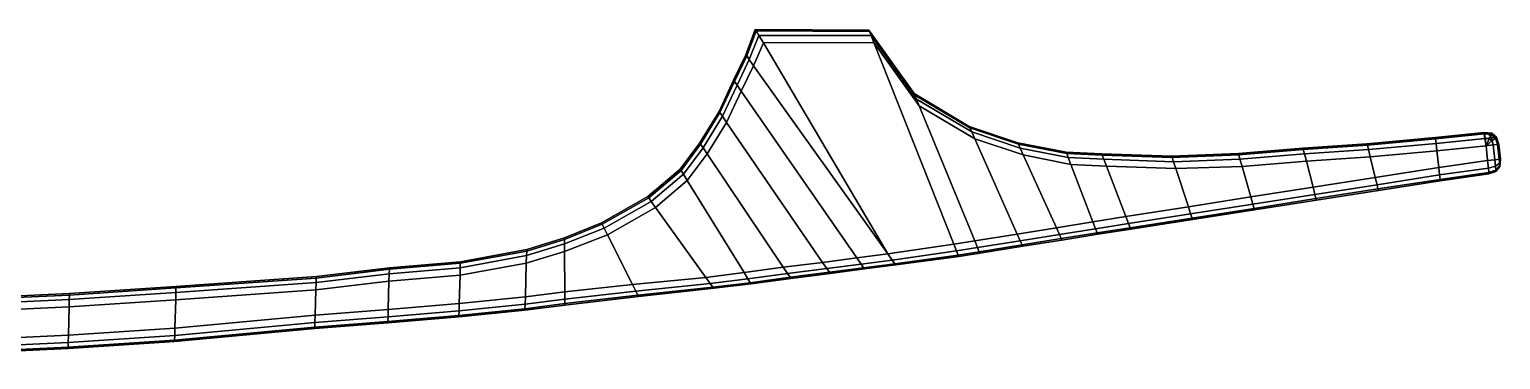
# Model space of a CAD drawing. Extents: x -110 to 110, y -25 to 0.
# Drawn here: x -0.1 to 109.9, y -24.7 to 0 of the extents above; entities that cross this region are included whole.
import ezdxf

# ---------------------------------------------------------------- set-up
doc = ezdxf.new("R2010")
doc.units = 0
doc.layers.add('METAL', color=242, linetype='CONTINUOUS')

msp = doc.modelspace()

# ---------------------------------------------------------------- meshes
at = {"layer": 'METAL'}
mesh = msp.add_polyface(dxfattribs=at)
corners = [(54.8, -1.01, -4.63), (63.06, -0.98, -4.61), (69.03, -16.04, -4.53), (64.11, -16.77, -4.59), (54.07, -2.71, -4.59), (66.45, -5.72, -4.49), (70.6, -15.79, -4.49), (50.05, -8.47, -3.74), (48.59, -10.44, -3.59), (48.59, -10.44, 3.27), (50.05, -8.47, 3.43), (51.49, -6.12, -3.61), (51.49, -6.12, 3.3), (52.57, -3.79, 3.43), (52.57, -3.79, -3.74), (53.49, -1.89, -3.59), (53.49, -1.89, 3.27), (54.18, 0, -3.63), (54.18, 0, 3.32), (62.68, -0.05, 3.3), (62.68, -0.05, -3.61), (69.03, -16.04, 4.21), (63.06, -0.98, 4.29), (54.8, -1.01, 4.31), (64.11, -16.77, 4.27), (54.07, -2.71, 4.27), (54.18, 0, -3.63), (54.18, 0, 3.32), (66.07, -4.8, -3.49), (62.68, -0.05, -3.61), (62.68, -0.05, 3.3), (66.07, -4.8, 3.17), (48.65, -10.53, -4.14), (50.11, -8.56, -4.3), (51.55, -6.21, -4.17), (52.64, -3.88, -4.3), (53.56, -1.98, -4.14), (62.85, -0.46, -4.5), (54.46, -0.45, -4.52), (54.25, -0.11, -4.19), (66.24, -5.21, -4.38), (63.06, -0.98, -4.61), (62.85, -0.46, -4.5), (50.11, -8.56, 3.98), (48.65, -10.53, 3.83), (51.55, -6.21, 3.85), (52.64, -3.88, 3.98), (53.56, -1.98, 3.82), (54.25, -0.11, 3.87), (54.46, -0.45, 4.2), (62.85, -0.46, 4.18), (62.85, -0.46, 4.18), (63.06, -0.98, 4.29), (66.45, -5.72, 4.17), (66.24, -5.21, 4.06), (48.82, -10.82, -4.48), (48.65, -10.53, -4.14), (50.11, -8.56, -4.3), (50.3, -8.84, -4.63), (49.11, -11.29, -4.6), (48.82, -10.82, -4.48), (50.3, -8.84, -4.63), (50.61, -9.3, -4.74), (51.55, -6.21, -4.17), (51.74, -6.49, -4.5), (51.74, -6.49, -4.5), (52.05, -6.95, -4.61), (52.64, -3.88, -4.3), (52.83, -4.16, -4.63), (52.83, -4.16, -4.63), (53.14, -4.61, -4.74), (53.56, -1.98, -4.14), (53.75, -2.26, -4.48), (53.75, -2.26, -4.48), (62.72, -0.15, -4.17), (62.85, -0.46, -4.5), (54.46, -0.45, -4.52), (54.25, -0.11, -4.19), (62.72, -0.15, -4.17), (54.25, -0.11, -4.19), (54.25, -0.11, -4.19), (54.46, -0.45, -4.52), (66.11, -4.9, -4.04), (66.24, -5.21, -4.38), (62.85, -0.46, -4.5), (62.72, -0.15, -4.17), (50.3, -8.84, 4.31), (50.11, -8.56, 3.98), (48.65, -10.53, 3.83), (48.82, -10.82, 4.16), (50.61, -9.3, 4.42), (50.3, -8.84, 4.31), (48.82, -10.82, 4.16), (49.11, -11.29, 4.28), (51.74, -6.49, 4.18), (51.55, -6.21, 3.85), (52.05, -6.95, 4.3), (51.74, -6.49, 4.18), (52.83, -4.16, 4.31), (52.64, -3.88, 3.98), (53.14, -4.61, 4.42), (52.83, -4.16, 4.31), (53.75, -2.26, 4.16), (53.56, -1.98, 3.82), (53.75, -2.26, 4.16), (54.46, -0.45, 4.2), (54.25, -0.11, 3.87), (54.25, -0.11, 3.87), (54.46, -0.45, 4.2), (62.85, -0.46, 4.18), (62.72, -0.15, 3.85), (54.25, -0.11, 3.87), (62.72, -0.15, 3.85), (62.72, -0.15, 3.85), (62.85, -0.46, 4.18), (66.24, -5.21, 4.06), (66.11, -4.9, 3.72)]
mesh.append_faces([[corners[k] for k in face] for face in [(0, 1, 2, 3), (4, 0, 3, 3), (1, 5, 6, 2), (7, 8, 9, 10), (11, 12, 13, 14), (15, 14, 13, 16), (17, 18, 19, 20), (21, 22, 23, 24), (25, 24, 23, 23), (26, 15, 16, 27), (7, 10, 12, 11), (28, 29, 30, 31), (32, 8, 7, 33), (33, 7, 11, 34), (34, 11, 14, 35), (35, 14, 15, 36), (37, 1, 0, 38), (36, 15, 26, 39), (40, 5, 41, 42), (43, 10, 9, 44), (45, 12, 10, 43), (46, 13, 12, 45), (47, 16, 13, 46), (48, 27, 16, 47), (49, 23, 22, 50), (51, 52, 53, 54), (55, 56, 57, 58), (59, 60, 61, 62), (58, 57, 63, 64), (62, 61, 65, 66), (64, 63, 67, 68), (66, 65, 69, 70), (68, 67, 71, 72), (70, 69, 73, 4), (74, 75, 76, 77), (20, 78, 79, 17), (72, 71, 80, 81), (4, 73, 38, 0), (82, 83, 84, 85), (28, 82, 85, 29), (86, 87, 88, 89), (90, 91, 92, 93), (94, 95, 87, 86), (96, 97, 91, 90), (98, 99, 95, 94), (100, 101, 97, 96), (102, 103, 99, 98), (25, 104, 101, 100), (105, 106, 103, 102), (23, 49, 104, 25), (107, 108, 109, 110), (18, 111, 112, 19), (113, 114, 115, 116), (30, 113, 116, 31)]])
mesh = msp.add_polyface(dxfattribs=at)
corners = [(70.98, -16.71, -3.49), (70.98, -16.71, 3.17), (69.41, -16.96, 3.21), (69.41, -16.96, -3.53), (66.45, -5.72, -4.49), (70.6, -8.17, -4.48), (73.77, -15.29, -4.47), (70.6, -15.79, -4.49), (74.22, -9.37, -4.45), (76.7, -14.82, -4.45), (74.18, -16.2, -3.47), (77.11, -15.73, -3.45), (77.11, -15.73, 3.13), (74.18, -16.2, 3.15), (77.79, -10.09, -4.36), (79.43, -14.37, -4.36), (77.43, -9.16, -3.36), (73.81, -8.46, -3.45), (73.81, -8.46, 3.13), (77.43, -9.16, 3.04), (70.19, -7.25, -3.48), (70.19, -7.25, 3.16), (66.07, -4.8, -3.49), (66.07, -4.8, 3.17), (63.06, -0.98, 4.29), (69.03, -16.04, 4.21), (70.6, -15.79, 4.17), (66.45, -5.72, 4.17), (73.77, -15.29, 4.15), (70.6, -8.17, 4.16), (76.7, -14.82, 4.13), (74.22, -9.37, 4.13), (79.43, -14.37, 4.04), (77.79, -10.09, 4.04), (69.24, -16.55, -4.42), (69.03, -16.04, -4.53), (70.81, -16.3, -4.38), (70.37, -7.66, -4.36), (66.24, -5.21, -4.38), (74, -15.79, -4.36), (74, -8.86, -4.34), (76.93, -15.33, -4.34), (77.59, -9.57, -4.25), (79.63, -14.89, -4.25), (70.81, -16.3, 4.06), (69.24, -16.55, 4.1), (66.24, -5.21, 4.06), (70.37, -7.66, 4.05), (74, -15.79, 4.04), (74, -8.86, 4.02), (76.93, -15.33, 4.02), (77.59, -9.57, 3.93), (79.63, -14.89, 3.93), (69.36, -16.86, -4.08), (69.24, -16.55, -4.42), (70.81, -16.3, -4.38), (70.93, -16.61, -4.04), (69.36, -16.86, -4.08), (70.93, -16.61, -4.04), (70.23, -7.36, -4.03), (70.37, -7.66, -4.36), (66.24, -5.21, -4.38), (66.11, -4.9, -4.04), (74, -15.79, -4.36), (74.13, -16.1, -4.02), (74.13, -16.1, -4.02), (73.86, -8.56, -4), (74, -8.86, -4.34), (73.86, -8.56, -4), (76.93, -15.33, -4.34), (77.06, -15.63, -4), (77.06, -15.63, -4), (77.47, -9.26, -3.92), (77.59, -9.57, -4.25), (77.47, -9.26, -3.92), (79.63, -14.89, -4.25), (79.75, -15.2, -3.92), (79.75, -15.2, -3.92), (79.79, -15.3, -3.36), (70.93, -16.61, 3.72), (70.81, -16.3, 4.06), (69.24, -16.55, 4.1), (69.36, -16.86, 3.76), (70.93, -16.61, 3.72), (69.36, -16.86, 3.76), (66.11, -4.9, 3.72), (66.24, -5.21, 4.06), (70.37, -7.66, 4.05), (70.23, -7.36, 3.71), (74.13, -16.1, 3.7), (74, -15.79, 4.04), (74.13, -16.1, 3.7), (74, -8.86, 4.02), (73.86, -8.56, 3.68), (73.86, -8.56, 3.68), (77.06, -15.63, 3.68), (76.93, -15.33, 4.02), (77.06, -15.63, 3.68), (77.59, -9.57, 3.93), (77.47, -9.26, 3.6), (77.47, -9.26, 3.6), (79.75, -15.2, 3.6), (79.63, -14.89, 3.93)]
mesh.append_faces([[corners[k] for k in face] for face in [(0, 1, 2, 3), (4, 5, 6, 7), (5, 8, 9, 6), (10, 11, 12, 13), (8, 14, 15, 9), (16, 17, 18, 19), (17, 20, 21, 18), (22, 23, 21, 20), (24, 25, 26, 27), (27, 26, 28, 29), (1, 0, 10, 13), (29, 28, 30, 31), (31, 30, 32, 33), (34, 35, 7, 36), (37, 5, 4, 38), (36, 7, 6, 39), (40, 8, 5, 37), (39, 6, 9, 41), (42, 14, 8, 40), (41, 9, 15, 43), (44, 26, 25, 45), (46, 27, 29, 47), (48, 28, 26, 44), (47, 29, 31, 49), (50, 30, 28, 48), (49, 31, 33, 51), (52, 32, 30, 50), (53, 54, 55, 56), (3, 57, 58, 0), (59, 60, 61, 62), (20, 59, 62, 22), (56, 55, 63, 64), (0, 58, 65, 10), (66, 67, 60, 59), (17, 68, 59, 20), (64, 63, 69, 70), (10, 65, 71, 11), (72, 73, 67, 66), (16, 74, 68, 17), (70, 69, 75, 76), (11, 71, 77, 78), (79, 80, 81, 82), (1, 83, 84, 2), (85, 86, 87, 88), (23, 85, 88, 21), (89, 90, 80, 79), (13, 91, 83, 1), (88, 87, 92, 93), (21, 88, 94, 18), (95, 96, 90, 89), (12, 97, 91, 13), (93, 92, 98, 99), (18, 94, 100, 19), (101, 102, 96, 95)]])
mesh = msp.add_polyface(dxfattribs=at)
corners = [(51.09, -19.33, -3.73), (51.09, -19.33, 3.41), (45.47, -19.95, 3.41), (45.47, -19.95, -3.73), (46.75, -13.3, -4.73), (49.11, -11.29, -4.6), (53.36, -18.16, -4.72), (50.5, -18.52, -4.73), (50.61, -9.3, -4.74), (56.29, -17.77, -4.67), (52.05, -6.95, -4.61), (59.23, -17.41, -4.63), (53.14, -4.61, -4.74), (61.78, -17.07, -4.65), (54.07, -2.71, -4.59), (64.11, -16.77, -4.59), (64.69, -17.59, -3.59), (69.41, -16.96, -3.53), (69.41, -16.96, 3.21), (64.69, -17.59, 3.27), (53.88, -19.01, -3.73), (53.88, -19.01, 3.41), (56.85, -18.6, -3.67), (56.85, -18.6, 3.35), (46.75, -13.3, 4.41), (50.5, -18.52, 4.41), (53.36, -18.16, 4.4), (49.11, -11.29, 4.28), (56.29, -17.77, 4.36), (50.61, -9.3, 4.42), (59.23, -17.41, 4.31), (52.05, -6.95, 4.3), (59.79, -18.24, -3.63), (59.79, -18.24, 3.32), (61.78, -17.07, 4.33), (53.14, -4.61, 4.42), (62.35, -17.89, -3.64), (62.35, -17.89, 3.32), (64.11, -16.77, 4.27), (54.07, -2.71, 4.27), (50.83, -18.97, -4.62), (53.65, -18.63, -4.62), (56.6, -18.23, -4.56), (59.54, -17.87, -4.52), (62.1, -17.53, -4.53), (64.43, -17.23, -4.48), (69.03, -16.04, -4.53), (69.24, -16.55, -4.42), (53.65, -18.63, 4.3), (50.83, -18.97, 4.3), (56.6, -18.23, 4.24), (59.54, -17.87, 4.2), (62.1, -17.53, 4.22), (64.43, -17.23, 4.16), (69.24, -16.55, 4.1), (69.03, -16.04, 4.21), (51.02, -19.24, -4.29), (50.83, -18.97, -4.62), (53.65, -18.63, -4.62), (53.82, -18.92, -4.29), (51.02, -19.24, -4.29), (53.82, -18.92, -4.29), (56.6, -18.23, -4.56), (56.79, -18.51, -4.22), (56.79, -18.51, -4.22), (59.54, -17.87, -4.52), (59.73, -18.14, -4.19), (59.73, -18.14, -4.19), (62.1, -17.53, -4.53), (62.29, -17.8, -4.2), (62.29, -17.8, -4.2), (64.43, -17.23, -4.48), (64.62, -17.5, -4.14), (64.62, -17.5, -4.14), (69.24, -16.55, -4.42), (69.36, -16.86, -4.08), (69.36, -16.86, -4.08), (51.02, -19.24, 3.97), (45.42, -19.85, 3.97), (53.82, -18.92, 3.97), (53.65, -18.63, 4.3), (50.83, -18.97, 4.3), (51.02, -19.24, 3.97), (53.82, -18.92, 3.97), (56.79, -18.51, 3.91), (56.6, -18.23, 4.24), (56.79, -18.51, 3.91), (59.73, -18.14, 3.87), (59.54, -17.87, 4.2), (59.73, -18.14, 3.87), (62.29, -17.8, 3.88), (62.1, -17.53, 4.22), (62.29, -17.8, 3.88), (64.62, -17.5, 3.82), (64.43, -17.23, 4.16), (64.62, -17.5, 3.82), (69.36, -16.86, 3.76), (69.24, -16.55, 4.1), (69.36, -16.86, 3.76)]
mesh.append_faces([[corners[k] for k in face] for face in [(0, 1, 2, 3), (4, 5, 6, 7), (5, 8, 9, 6), (8, 10, 11, 9), (10, 12, 13, 11), (12, 14, 15, 13), (16, 17, 18, 19), (0, 20, 21, 1), (22, 23, 21, 20), (24, 25, 26, 27), (27, 26, 28, 29), (29, 28, 30, 31), (23, 22, 32, 33), (31, 30, 34, 35), (32, 36, 37, 33), (35, 34, 38, 39), (36, 16, 19, 37), (40, 7, 6, 41), (41, 6, 9, 42), (42, 9, 11, 43), (43, 11, 13, 44), (44, 13, 15, 45), (45, 15, 46, 47), (48, 26, 25, 49), (50, 28, 26, 48), (51, 30, 28, 50), (52, 34, 30, 51), (53, 38, 34, 52), (54, 55, 38, 53), (56, 57, 58, 59), (0, 60, 61, 20), (59, 58, 62, 63), (20, 61, 64, 22), (63, 62, 65, 66), (22, 64, 67, 32), (66, 65, 68, 69), (32, 67, 70, 36), (69, 68, 71, 72), (36, 70, 73, 16), (72, 71, 74, 75), (16, 73, 76, 17), (1, 77, 78, 2), (79, 80, 81, 82), (21, 83, 77, 1), (84, 85, 80, 79), (23, 86, 83, 21), (87, 88, 85, 84), (33, 89, 86, 23), (90, 91, 88, 87), (37, 92, 89, 33), (93, 94, 91, 90), (19, 95, 92, 37), (96, 97, 94, 93), (18, 98, 95, 19)]])
mesh = msp.add_polyface(dxfattribs=at)
corners = [(95.38, -9.84, -3.91), (95.88, -11.78, -3.91), (91.23, -12.51, -4.12), (90.58, -10.23, -4.12), (96.13, -12.75, -2.91), (96.13, -12.75, 2.59), (91.5, -13.47, 2.81), (91.5, -13.47, -3.12), (108.81, -8.69, -2.69), (108.93, -9.8, -2.69), (105.28, -10.32, -3.6), (105.13, -9.06, -3.6), (100.52, -11.06, -3.72), (100.15, -9.51, -3.72), (100.76, -12.03, -2.72), (100.76, -12.03, 2.4), (105.02, -8.07, -2.6), (105.02, -8.07, 2.28), (108.67, -7.7, 1.35), (108.67, -7.7, -1.67), (95.38, -9.84, 3.59), (90.58, -10.23, 3.81), (91.23, -12.51, 3.81), (95.88, -11.78, 3.59), (108.81, -8.69, 2.38), (105.13, -9.06, 3.28), (105.28, -10.32, 3.28), (108.93, -9.8, 2.37), (100.15, -9.51, 3.4), (100.52, -11.06, 3.4), (105.39, -11.31, -2.6), (105.39, -11.31, 2.28), (99.91, -8.54, -2.72), (99.91, -8.54, 2.4), (95.12, -8.87, -2.91), (95.12, -8.87, 2.59), (100.66, -11.6, -3.61), (105.34, -10.87, -3.49), (96.02, -12.32, -3.8), (91.38, -13.05, -4.01), (95.24, -9.3, -3.8), (90.42, -9.7, -4.01), (100.02, -8.97, -3.61), (105.07, -8.51, -3.49), (108.73, -8.14, -2.58), (90.42, -9.7, 3.69), (95.24, -9.3, 3.48), (96.02, -12.32, 3.48), (91.38, -13.05, 3.69), (105.07, -8.51, 3.17), (108.74, -8.14, 2.26), (108.98, -10.36, 2.26), (105.34, -10.87, 3.17), (100.02, -8.97, 3.29), (100.66, -11.6, 3.29), (100.73, -11.92, -3.27), (100.66, -11.6, -3.61), (105.34, -10.87, -3.49), (105.38, -11.2, -3.16), (100.73, -11.92, -3.27), (105.38, -11.2, -3.16), (96.1, -12.64, -3.47), (96.02, -12.32, -3.8), (96.1, -12.64, -3.47), (91.47, -13.37, -3.68), (91.38, -13.05, -4.01), (91.47, -13.37, -3.68), (99.94, -8.65, -3.27), (100.02, -8.97, -3.61), (95.24, -9.3, -3.8), (95.15, -8.98, -3.47), (99.94, -8.65, -3.27), (95.15, -8.98, -3.47), (105.03, -8.18, -3.16), (105.07, -8.51, -3.49), (105.03, -8.18, -3.16), (108.68, -7.81, -2.24), (108.73, -8.14, -2.58), (108.68, -7.81, -2.24), (90.33, -9.38, 3.36), (90.42, -9.7, 3.69), (95.24, -9.3, 3.48), (95.15, -8.98, 3.15), (96.1, -12.64, 3.15), (96.02, -12.32, 3.48), (91.38, -13.05, 3.69), (91.47, -13.37, 3.36), (96.1, -12.64, 3.15), (91.47, -13.37, 3.36), (105.03, -8.18, 2.84), (105.07, -8.51, 3.17), (108.74, -8.14, 2.26), (108.7, -7.81, 1.92), (105.03, -8.18, 2.84), (108.7, -7.81, 1.92), (99.94, -8.65, 2.96), (100.02, -8.97, 3.29), (99.94, -8.65, 2.96), (105.38, -11.2, 2.84), (105.34, -10.87, 3.17), (100.66, -11.6, 3.29), (100.73, -11.92, 2.96), (105.38, -11.2, 2.84), (100.73, -11.92, 2.96), (95.15, -8.98, 3.15)]
mesh.append_faces([[corners[k] for k in face] for face in [(0, 1, 2, 3), (4, 5, 6, 7), (8, 9, 10, 11), (11, 10, 12, 13), (13, 12, 1, 0), (14, 15, 5, 4), (16, 17, 18, 19), (20, 21, 22, 23), (24, 25, 26, 27), (25, 28, 29, 26), (28, 20, 23, 29), (15, 14, 30, 31), (32, 33, 17, 16), (34, 35, 33, 32), (36, 12, 10, 37), (38, 1, 12, 36), (39, 2, 1, 38), (40, 0, 3, 41), (42, 13, 0, 40), (43, 11, 13, 42), (44, 8, 11, 43), (45, 21, 20, 46), (47, 23, 22, 48), (49, 25, 24, 50), (51, 27, 26, 52), (53, 28, 25, 49), (52, 26, 29, 54), (46, 20, 28, 53), (54, 29, 23, 47), (55, 56, 57, 58), (14, 59, 60, 30), (61, 62, 56, 55), (4, 63, 59, 14), (64, 65, 62, 61), (7, 66, 63, 4), (67, 68, 69, 70), (32, 71, 72, 34), (73, 74, 68, 67), (16, 75, 71, 32), (76, 77, 74, 73), (19, 78, 75, 16), (79, 80, 81, 82), (83, 84, 85, 86), (5, 87, 88, 6), (89, 90, 91, 92), (17, 93, 94, 18), (95, 96, 90, 89), (33, 97, 93, 17), (98, 99, 100, 101), (31, 102, 103, 15), (82, 81, 96, 95), (35, 104, 97, 33), (101, 100, 84, 83), (15, 103, 87, 5)]])
mesh = msp.add_polyface(dxfattribs=at)
corners = [(105.39, -11.31, -2.6), (109.02, -10.8, -1.67), (109.02, -10.8, 1.35), (105.39, -11.31, 2.28), (109.89, -9.67, -1.45), (109.77, -8.59, -1.45), (109.77, -8.59, 1.14), (109.89, -9.67, 1.14), (109.82, -9.99, -1.97), (109.79, -9.68, -2.04), (108.81, -8.69, -2.69), (109.25, -8.33, -2.46), (109.34, -8.63, -2.45), (108.67, -7.7, 1.35), (109.17, -7.76, 1.56), (109.23, -7.75, 1.23), (109.84, -10.17, 1.46), (109.85, -10.23, 1.14), (105.34, -10.87, -3.49), (105.28, -10.32, -3.6), (108.93, -9.8, -2.69), (108.99, -10.36, -2.58), (109.47, -9.73, -2.45), (109.23, -7.75, -1.55), (108.67, -7.7, -1.67), (109.34, -8.63, 2.13), (108.81, -8.69, 2.38), (108.93, -9.8, 2.37), (109.47, -9.73, 2.13), (109.55, -10.61, 1.22), (109.55, -10.61, -1.53), (109.85, -10.23, -1.46), (109.84, -10.17, -1.78), (109.55, -10.51, -2.04), (109.84, -10.17, -1.78), (109.85, -10.23, -1.46), (109.55, -10.61, -1.53), (109.02, -10.69, -2.24), (109.55, -10.51, -2.04), (109.52, -10.22, -2.35), (109.82, -9.99, -1.97), (108.99, -10.36, -2.58), (109.52, -10.22, -2.35), (109.55, -10.51, -2.04), (109.02, -10.69, -2.24), (109.47, -9.73, -2.45), (109.79, -9.68, -2.04), (109.52, -10.22, -2.35), (108.73, -8.14, -2.58), (109.04, -8.17, -2.51), (109.18, -7.85, -2.13), (109.04, -8.17, -2.51), (108.73, -8.14, -2.58), (108.68, -7.81, -2.24), (109.18, -7.85, -2.13), (108.68, -7.81, -2.24), (109.51, -8.12, -2.06), (109.25, -8.33, -2.46), (109.6, -8.05, -1.48), (109.51, -8.12, -2.06), (109.18, -7.85, -2.13), (109.23, -7.75, -1.55), (109.67, -8.6, -2.04), (109.34, -8.63, -2.45), (109.67, -8.6, -2.04), (109.51, -8.12, -2.06), (109.6, -8.05, -1.48), (108.7, -7.81, 1.92), (108.99, -7.78, 1.79), (109.22, -8.09, 2.04), (108.99, -7.78, 1.79), (108.7, -7.81, 1.92), (108.74, -8.14, 2.26), (109.22, -8.09, 2.04), (108.74, -8.14, 2.26), (109.51, -8.06, 1.68), (109.17, -7.76, 1.56), (109.67, -8.6, 1.72), (109.51, -8.06, 1.68), (109.22, -8.09, 2.04), (109.34, -8.63, 2.13), (109.6, -8.05, 1.16), (109.23, -7.75, 1.23), (109.6, -8.05, 1.16), (109.51, -8.06, 1.68), (109.67, -8.6, 1.72), (109.79, -9.68, 1.72), (109.82, -9.99, 1.65), (109.52, -10.22, 2.03), (109.82, -9.99, 1.65), (109.79, -9.68, 1.72), (109.47, -9.73, 2.13), (108.98, -10.36, 2.26), (109.52, -10.22, 2.03), (109.54, -10.51, 1.72), (109.84, -10.17, 1.46), (109.01, -10.69, 1.92), (109.54, -10.51, 1.72), (109.52, -10.22, 2.03), (108.98, -10.36, 2.26), (109.55, -10.61, 1.22), (109.85, -10.23, 1.14), (109.54, -10.51, 1.72), (109.01, -10.69, 1.92), (105.38, -11.2, -3.16), (105.34, -10.87, -3.49), (105.38, -11.2, -3.16), (105.34, -10.87, 3.17), (105.38, -11.2, 2.84), (105.38, -11.2, 2.84)]
mesh.append_faces([[corners[k] for k in face] for face in [(0, 1, 2, 3), (4, 5, 6, 7), (4, 8, 9, 9), (10, 11, 12, 12), (13, 14, 15, 15), (7, 16, 17, 17), (18, 19, 20, 21), (22, 20, 10, 12), (23, 24, 13, 15), (25, 26, 27, 28), (29, 2, 1, 30), (4, 31, 32, 32), (33, 34, 35, 36), (37, 38, 30, 1), (4, 32, 8, 8), (39, 40, 34, 33), (41, 42, 43, 44), (45, 46, 40, 39), (20, 22, 47, 21), (10, 48, 49, 49), (50, 51, 52, 53), (23, 54, 55, 24), (10, 49, 11, 11), (56, 57, 51, 50), (58, 59, 60, 61), (62, 63, 57, 56), (5, 64, 65, 66), (13, 67, 68, 68), (69, 70, 71, 72), (25, 73, 74, 26), (13, 68, 14, 14), (75, 76, 70, 69), (77, 78, 79, 80), (81, 82, 76, 75), (6, 83, 84, 85), (7, 86, 87, 87), (88, 89, 90, 91), (92, 93, 28, 27), (7, 87, 16, 16), (94, 95, 89, 88), (96, 97, 98, 99), (100, 101, 95, 94), (2, 29, 102, 103), (104, 105, 41, 44), (0, 106, 37, 1), (46, 45, 63, 62), (4, 9, 64, 5), (58, 61, 82, 81), (5, 66, 83, 6), (77, 80, 91, 90), (6, 85, 86, 7), (96, 99, 107, 108), (2, 103, 109, 3), (101, 100, 36, 35), (7, 17, 31, 4)]])
mesh = msp.add_polyface(dxfattribs=at)
corners = [(77.79, -10.09, -4.36), (80.44, -10.22, -4.36), (81.89, -13.98, -4.31), (79.43, -14.37, -4.36), (85.62, -10.4, -4.12), (86.56, -13.24, -4.12), (90.58, -10.23, -4.12), (91.23, -12.51, -4.12), (85.3, -9.46, -3.12), (80.08, -9.29, -3.37), (80.08, -9.29, 3.05), (85.3, -9.46, 2.81), (77.43, -9.16, -3.36), (77.43, -9.16, 3.04), (86.87, -14.19, -3.12), (91.5, -13.47, -3.12), (91.5, -13.47, 2.81), (86.87, -14.19, 2.81), (77.11, -15.73, 3.13), (77.11, -15.73, -3.45), (79.79, -15.3, -3.36), (79.79, -15.3, 3.04), (77.79, -10.09, 4.04), (79.43, -14.37, 4.04), (81.89, -13.98, 3.99), (80.44, -10.22, 4.04), (82.25, -14.91, -3.3), (82.25, -14.91, 2.98), (86.56, -13.24, 3.81), (85.62, -10.4, 3.81), (91.23, -12.51, 3.81), (90.58, -10.23, 3.81), (90.3, -9.27, -3.12), (90.3, -9.27, 2.81), (95.12, -8.87, 2.59), (95.12, -8.87, -2.91), (80.24, -9.7, -4.25), (77.59, -9.57, -4.25), (79.63, -14.89, -4.25), (82.09, -14.5, -4.19), (85.44, -9.88, -4.01), (86.73, -13.77, -4.01), (91.38, -13.05, -4.01), (90.42, -9.7, -4.01), (77.59, -9.57, 3.93), (80.24, -9.7, 3.94), (82.09, -14.5, 3.87), (79.63, -14.89, 3.93), (86.73, -13.77, 3.69), (85.44, -9.88, 3.69), (91.38, -13.05, 3.69), (90.42, -9.7, 3.69), (80.12, -9.39, -3.92), (80.24, -9.7, -4.25), (77.59, -9.57, -4.25), (77.47, -9.26, -3.92), (80.12, -9.39, -3.92), (77.47, -9.26, -3.92), (79.75, -15.2, -3.92), (79.63, -14.89, -4.25), (82.09, -14.5, -4.19), (82.21, -14.81, -3.85), (79.75, -15.2, -3.92), (82.21, -14.81, -3.85), (85.34, -9.56, -3.68), (85.44, -9.88, -4.01), (85.34, -9.56, -3.68), (86.84, -14.09, -3.68), (86.73, -13.77, -4.01), (91.38, -13.05, -4.01), (91.47, -13.37, -3.68), (86.84, -14.09, -3.68), (91.47, -13.37, -3.68), (90.33, -9.38, -3.68), (90.42, -9.7, -4.01), (90.33, -9.38, -3.68), (95.15, -8.98, -3.47), (95.24, -9.3, -3.8), (95.15, -8.98, -3.47), (79.75, -15.2, 3.6), (77.06, -15.63, 3.68), (77.47, -9.26, 3.6), (77.59, -9.57, 3.93), (80.24, -9.7, 3.94), (80.12, -9.39, 3.61), (77.47, -9.26, 3.6), (80.12, -9.39, 3.61), (82.21, -14.81, 3.54), (82.09, -14.5, 3.87), (79.63, -14.89, 3.93), (79.75, -15.2, 3.6), (82.21, -14.81, 3.54), (90.33, -9.38, 3.36), (95.15, -8.98, 3.15), (86.84, -14.09, 3.36), (86.73, -13.77, 3.69), (86.84, -14.09, 3.36), (85.44, -9.88, 3.69), (85.34, -9.56, 3.36), (85.34, -9.56, 3.36), (91.47, -13.37, 3.36), (91.38, -13.05, 3.69), (91.47, -13.37, 3.36), (90.42, -9.7, 3.69), (90.33, -9.38, 3.36)]
mesh.append_faces([[corners[k] for k in face] for face in [(0, 1, 2, 3), (2, 1, 4, 5), (5, 4, 6, 7), (8, 9, 10, 11), (9, 12, 13, 10), (14, 15, 16, 17), (18, 19, 20, 21), (22, 23, 24, 25), (20, 26, 27, 21), (24, 28, 29, 25), (28, 30, 31, 29), (32, 8, 11, 33), (32, 33, 34, 35), (26, 14, 17, 27), (36, 1, 0, 37), (38, 3, 2, 39), (40, 4, 1, 36), (41, 5, 7, 42), (39, 2, 5, 41), (43, 6, 4, 40), (44, 22, 25, 45), (46, 24, 23, 47), (48, 28, 24, 46), (45, 25, 29, 49), (50, 30, 28, 48), (49, 29, 31, 51), (52, 53, 54, 55), (9, 56, 57, 12), (58, 59, 60, 61), (20, 62, 63, 26), (64, 65, 53, 52), (8, 66, 56, 9), (67, 68, 69, 70), (14, 71, 72, 15), (61, 60, 68, 67), (26, 63, 71, 14), (73, 74, 65, 64), (32, 75, 66, 8), (76, 77, 74, 73), (35, 78, 75, 32), (21, 79, 80, 18), (81, 82, 83, 84), (13, 85, 86, 10), (87, 88, 89, 90), (27, 91, 79, 21), (33, 92, 93, 34), (94, 95, 88, 87), (17, 96, 91, 27), (84, 83, 97, 98), (10, 86, 99, 11), (100, 101, 95, 94), (16, 102, 96, 17), (98, 97, 103, 104), (11, 99, 92, 33)]])
mesh = msp.add_polyface(dxfattribs=at)
corners = [(37.08, -17.45, -4.83), (39.93, -16.58, -4.73), (39.96, -19.59, -4.73), (37.01, -19.97, -4.83), (43.16, -15.34, -4.73), (45.02, -19.06, -4.73), (46.75, -13.3, -4.73), (50.5, -18.52, -4.73), (39.97, -20.59, -3.73), (45.47, -19.95, -3.73), (45.47, -19.95, 3.41), (39.97, -20.59, 3.41), (46.17, -12.49, -3.73), (42.71, -14.44, -3.73), (42.71, -14.44, 3.41), (46.17, -12.49, 3.41), (48.59, -10.44, -3.59), (48.59, -10.44, 3.27), (37.12, -16.45, -3.83), (37.12, -16.45, 3.51), (39.93, -15.58, 3.41), (39.93, -15.58, -3.73), (37.08, -17.45, 4.51), (37.01, -19.97, 4.51), (39.96, -19.59, 4.41), (39.93, -16.58, 4.41), (45.02, -19.06, 4.41), (43.16, -15.34, 4.41), (50.5, -18.52, 4.41), (46.75, -13.3, 4.41), (36.97, -20.97, 3.51), (36.97, -20.97, -3.83), (32.16, -17.36, -3.84), (32.16, -17.36, 3.52), (36.99, -20.53, -4.72), (39.97, -20.14, -4.62), (37.11, -16.56, -4.39), (39.93, -15.69, -4.29), (45.27, -19.55, -4.62), (42.76, -14.54, -4.29), (50.83, -18.97, -4.62), (46.23, -12.58, -4.29), (48.65, -10.53, -4.14), (39.93, -15.69, 3.97), (37.11, -16.56, 4.07), (39.97, -20.14, 4.3), (36.99, -20.53, 4.4), (42.76, -14.54, 3.97), (45.27, -19.55, 4.3), (46.23, -12.58, 3.97), (50.83, -18.97, 4.3), (48.65, -10.53, 3.83), (36.98, -20.86, -4.39), (36.99, -20.53, -4.72), (39.97, -20.14, -4.62), (39.97, -20.48, -4.29), (36.98, -20.86, -4.39), (39.97, -20.48, -4.29), (37.1, -16.89, -4.72), (37.11, -16.56, -4.39), (39.93, -15.69, -4.29), (39.93, -16.02, -4.62), (37.1, -16.89, -4.72), (39.93, -16.02, -4.62), (45.27, -19.55, -4.62), (45.42, -19.85, -4.29), (45.42, -19.85, -4.29), (42.76, -14.54, -4.29), (42.91, -14.84, -4.62), (42.91, -14.84, -4.62), (50.83, -18.97, -4.62), (51.02, -19.24, -4.29), (51.02, -19.24, -4.29), (51.09, -19.33, -3.73), (46.23, -12.58, -4.29), (46.42, -12.85, -4.62), (46.42, -12.85, -4.62), (48.65, -10.53, -4.14), (48.82, -10.82, -4.48), (48.82, -10.82, -4.48), (49.11, -11.29, -4.6), (39.93, -16.02, 4.3), (39.93, -15.69, 3.97), (37.11, -16.56, 4.07), (37.1, -16.89, 4.4), (39.93, -16.02, 4.3), (37.1, -16.89, 4.4), (39.97, -20.48, 3.97), (39.97, -20.14, 4.3), (36.99, -20.53, 4.4), (36.98, -20.86, 4.07), (39.97, -20.48, 3.97), (36.98, -20.86, 4.07), (42.91, -14.84, 4.3), (42.76, -14.54, 3.97), (42.91, -14.84, 4.3), (45.42, -19.85, 3.97), (45.27, -19.55, 4.3), (45.42, -19.85, 3.97), (46.42, -12.85, 4.3), (46.23, -12.58, 3.97), (46.42, -12.85, 4.3), (51.02, -19.24, 3.97), (50.83, -18.97, 4.3), (48.82, -10.82, 4.16), (48.65, -10.53, 3.83), (49.11, -11.29, 4.28), (48.82, -10.82, 4.16)]
mesh.append_faces([[corners[k] for k in face] for face in [(0, 1, 2, 3), (1, 4, 5, 2), (4, 6, 7, 5), (8, 9, 10, 11), (12, 13, 14, 15), (16, 12, 15, 17), (18, 19, 20, 21), (13, 21, 20, 14), (22, 23, 24, 25), (25, 24, 26, 27), (27, 26, 28, 29), (8, 11, 30, 31), (32, 33, 19, 18), (34, 3, 2, 35), (36, 18, 21, 37), (35, 2, 5, 38), (37, 21, 13, 39), (38, 5, 7, 40), (39, 13, 12, 41), (41, 12, 16, 42), (43, 20, 19, 44), (45, 24, 23, 46), (47, 14, 20, 43), (48, 26, 24, 45), (49, 15, 14, 47), (50, 28, 26, 48), (51, 17, 15, 49), (52, 53, 54, 55), (31, 56, 57, 8), (58, 59, 60, 61), (0, 62, 63, 1), (55, 54, 64, 65), (8, 57, 66, 9), (61, 60, 67, 68), (1, 63, 69, 4), (65, 64, 70, 71), (9, 66, 72, 73), (68, 67, 74, 75), (4, 69, 76, 6), (75, 74, 77, 78), (6, 76, 79, 80), (81, 82, 83, 84), (25, 85, 86, 22), (87, 88, 89, 90), (11, 91, 92, 30), (93, 94, 82, 81), (27, 95, 85, 25), (96, 97, 88, 87), (10, 98, 91, 11), (99, 100, 94, 93), (29, 101, 95, 27), (102, 103, 97, 96), (104, 105, 100, 99), (106, 107, 101, 29)]])
mesh = msp.add_polyface(dxfattribs=at)
corners = [(21.36, -19.46, -4.95), (26.82, -18.81, -4.89), (26.77, -20.92, -4.89), (21.31, -21.34, -4.95), (32.13, -18.36, -4.84), (32.07, -20.47, -4.84), (37.08, -17.45, -4.83), (37.01, -19.97, -4.83), (32.05, -21.47, -3.84), (36.97, -20.97, -3.83), (36.97, -20.97, 3.51), (32.05, -21.47, 3.52), (21.39, -18.46, -3.95), (21.39, -18.46, 3.63), (26.85, -17.81, 3.57), (26.85, -17.81, -3.89), (21.36, -19.46, 4.63), (21.31, -21.34, 4.63), (26.77, -20.92, 4.57), (26.82, -18.81, 4.57), (21.28, -22.34, -3.95), (26.74, -21.92, -3.89), (26.74, -21.92, 3.57), (21.28, -22.34, 3.63), (32.07, -20.47, 4.52), (32.13, -18.36, 4.52), (37.01, -19.97, 4.51), (37.08, -17.45, 4.51), (10.9, -19.2, -4.17), (10.9, -19.2, 3.85), (32.16, -17.36, -3.84), (32.16, -17.36, 3.52), (10.9, -19.31, -4.72), (21.38, -18.57, -4.5), (21.29, -21.9, -4.84), (26.75, -21.48, -4.78), (26.85, -17.92, -4.45), (32.06, -21.02, -4.73), (32.15, -17.47, -4.39), (36.99, -20.53, -4.72), (37.12, -16.45, -3.83), (37.11, -16.56, -4.39), (21.38, -18.57, 4.18), (10.9, -19.31, 4.41), (26.85, -17.92, 4.13), (26.75, -21.48, 4.46), (21.29, -21.9, 4.52), (32.15, -17.47, 4.07), (32.06, -21.02, 4.41), (37.11, -16.56, 4.07), (37.12, -16.45, 3.51), (36.99, -20.53, 4.4), (10.89, -19.65, -5.06), (10.9, -19.31, -4.72), (21.38, -18.57, -4.5), (21.38, -18.9, -4.84), (10.88, -20.2, -5.17), (10.89, -19.65, -5.06), (21.38, -18.9, -4.84), (21.28, -22.23, -4.5), (21.29, -21.9, -4.84), (26.75, -21.48, -4.78), (26.74, -21.81, -4.45), (21.28, -22.23, -4.5), (26.74, -21.81, -4.45), (26.85, -17.92, -4.45), (26.84, -18.26, -4.78), (26.84, -18.26, -4.78), (32.06, -21.02, -4.73), (32.05, -21.36, -4.39), (32.05, -21.36, -4.39), (32.15, -17.47, -4.39), (32.14, -17.8, -4.73), (32.14, -17.8, -4.73), (36.99, -20.53, -4.72), (36.98, -20.86, -4.39), (36.98, -20.86, -4.39), (37.11, -16.56, -4.39), (37.1, -16.89, -4.72), (37.1, -16.89, -4.72), (21.38, -18.9, 4.52), (21.38, -18.57, 4.18), (10.9, -19.31, 4.41), (10.89, -19.65, 4.74), (21.38, -18.9, 4.52), (10.89, -19.65, 4.74), (10.88, -20.2, 4.85), (26.84, -18.26, 4.46), (26.85, -17.92, 4.13), (26.84, -18.26, 4.46), (26.74, -21.81, 4.13), (26.75, -21.48, 4.46), (21.29, -21.9, 4.52), (21.28, -22.23, 4.18), (26.74, -21.81, 4.13), (21.28, -22.23, 4.18), (32.14, -17.8, 4.41), (32.15, -17.47, 4.07), (32.14, -17.8, 4.41), (32.05, -21.36, 4.07), (32.06, -21.02, 4.41), (32.05, -21.36, 4.07), (37.1, -16.89, 4.4), (37.11, -16.56, 4.07), (37.1, -16.89, 4.4), (36.98, -20.86, 4.07), (36.99, -20.53, 4.4), (36.98, -20.86, 4.07)]
mesh.append_faces([[corners[k] for k in face] for face in [(0, 1, 2, 3), (1, 4, 5, 2), (4, 6, 7, 5), (8, 9, 10, 11), (12, 13, 14, 15), (16, 17, 18, 19), (20, 21, 22, 23), (19, 18, 24, 25), (21, 8, 11, 22), (25, 24, 26, 27), (28, 29, 13, 12), (30, 15, 14, 31), (32, 28, 12, 33), (34, 3, 2, 35), (33, 12, 15, 36), (35, 2, 5, 37), (36, 15, 30, 38), (37, 5, 7, 39), (38, 30, 40, 41), (42, 13, 29, 43), (44, 14, 13, 42), (45, 18, 17, 46), (47, 31, 14, 44), (48, 24, 18, 45), (49, 50, 31, 47), (51, 26, 24, 48), (52, 53, 54, 55), (56, 57, 58, 0), (59, 60, 61, 62), (20, 63, 64, 21), (55, 54, 65, 66), (0, 58, 67, 1), (62, 61, 68, 69), (21, 64, 70, 8), (66, 65, 71, 72), (1, 67, 73, 4), (69, 68, 74, 75), (8, 70, 76, 9), (72, 71, 77, 78), (4, 73, 79, 6), (80, 81, 82, 83), (16, 84, 85, 86), (87, 88, 81, 80), (19, 89, 84, 16), (90, 91, 92, 93), (22, 94, 95, 23), (96, 97, 88, 87), (25, 98, 89, 19), (99, 100, 91, 90), (11, 101, 94, 22), (102, 103, 97, 96), (27, 104, 98, 25), (105, 106, 100, 99), (10, 107, 101, 11)]])
mesh = msp.add_polyface(dxfattribs=at)
corners = [(-13.97, -21.6, -5.47), (-5.02, -21.1, -5.35), (-5.08, -23.21, -5.35), (-14.02, -23.66, -5.47), (2.92, -20.73, -5.29), (2.86, -22.84, -5.29), (10.88, -20.2, -5.17), (10.82, -22.31, -5.17), (21.36, -19.46, -4.95), (21.31, -21.34, -4.95), (-5.11, -24.21, -4.35), (2.84, -23.84, -4.29), (2.84, -23.84, 3.97), (-5.11, -24.21, 4.03), (-13.97, -21.6, 5.15), (-14.02, -23.66, 5.15), (-5.08, -23.21, 5.03), (-5.02, -21.1, 5.03), (2.86, -22.84, 4.97), (2.92, -20.73, 4.97), (10.82, -22.31, 4.85), (10.88, -20.2, 4.85), (21.31, -21.34, 4.63), (21.36, -19.46, 4.63), (10.79, -23.31, -4.17), (10.79, -23.31, 3.85), (21.28, -22.34, -3.95), (21.28, -22.34, 3.63), (-5, -20.1, -4.35), (-5, -20.1, 4.03), (2.95, -19.73, 3.97), (2.95, -19.73, -4.29), (10.9, -19.2, 3.85), (10.9, -19.2, -4.17), (-13.95, -20.6, -4.47), (-13.95, -20.6, 4.15), (-14.04, -24.21, -5.36), (-5.09, -23.77, -5.24), (-13.95, -20.71, -5.02), (-5, -20.21, -4.91), (2.85, -23.39, -5.18), (2.94, -19.84, -4.85), (10.81, -22.87, -5.06), (10.9, -19.31, -4.72), (21.29, -21.9, -4.84), (-5, -20.21, 4.59), (-13.95, -20.71, 4.7), (-5.09, -23.77, 4.92), (-14.04, -24.21, 5.04), (2.94, -19.84, 4.53), (2.85, -23.39, 4.86), (10.9, -19.31, 4.41), (10.81, -22.87, 4.74), (21.29, -21.9, 4.52), (-14.05, -24.55, -5.02), (-14.04, -24.21, -5.36), (-5.09, -23.77, -5.24), (-5.1, -24.1, -4.91), (-14.05, -24.66, -4.47), (-14.05, -24.55, -5.02), (-5.1, -24.1, -4.91), (-13.96, -21.04, -5.36), (-13.95, -20.71, -5.02), (-5, -20.21, -4.91), (-5.01, -20.54, -5.24), (-13.96, -21.04, -5.36), (-5.01, -20.54, -5.24), (2.85, -23.39, -5.18), (2.84, -23.73, -4.85), (2.84, -23.73, -4.85), (2.94, -19.84, -4.85), (2.93, -20.17, -5.18), (2.93, -20.17, -5.18), (10.81, -22.87, -5.06), (10.8, -23.2, -4.72), (10.8, -23.2, -4.72), (10.9, -19.31, -4.72), (10.89, -19.65, -5.06), (10.89, -19.65, -5.06), (21.29, -21.9, -4.84), (21.28, -22.23, -4.5), (21.28, -22.23, -4.5), (-5.01, -20.54, 4.92), (-5, -20.21, 4.59), (-13.95, -20.71, 4.7), (-13.96, -21.04, 5.04), (-5.01, -20.54, 4.92), (-13.96, -21.04, 5.04), (-5.1, -24.1, 4.59), (-5.09, -23.77, 4.92), (-14.04, -24.21, 5.04), (-14.05, -24.55, 4.7), (2.93, -20.17, 4.86), (2.94, -19.84, 4.53), (2.93, -20.17, 4.86), (2.84, -23.73, 4.53), (2.85, -23.39, 4.86), (2.84, -23.73, 4.53), (-5.1, -24.1, 4.59), (10.89, -19.65, 4.74), (10.9, -19.31, 4.41), (10.89, -19.65, 4.74), (10.8, -23.2, 4.41), (10.81, -22.87, 4.74), (10.8, -23.2, 4.41), (21.28, -22.23, 4.18), (21.29, -21.9, 4.52), (21.28, -22.23, 4.18)]
mesh.append_faces([[corners[k] for k in face] for face in [(0, 1, 2, 3), (1, 4, 5, 2), (4, 6, 7, 5), (6, 8, 9, 7), (10, 11, 12, 13), (14, 15, 16, 17), (17, 16, 18, 19), (19, 18, 20, 21), (21, 20, 22, 23), (24, 25, 12, 11), (24, 26, 27, 25), (28, 29, 30, 31), (31, 30, 32, 33), (28, 34, 35, 29), (36, 3, 2, 37), (38, 34, 28, 39), (37, 2, 5, 40), (39, 28, 31, 41), (40, 5, 7, 42), (41, 31, 33, 43), (42, 7, 9, 44), (45, 29, 35, 46), (47, 16, 15, 48), (49, 30, 29, 45), (50, 18, 16, 47), (51, 32, 30, 49), (52, 20, 18, 50), (53, 22, 20, 52), (54, 55, 56, 57), (58, 59, 60, 10), (61, 62, 63, 64), (0, 65, 66, 1), (57, 56, 67, 68), (10, 60, 69, 11), (64, 63, 70, 71), (1, 66, 72, 4), (68, 67, 73, 74), (11, 69, 75, 24), (71, 70, 76, 77), (4, 72, 78, 6), (74, 73, 79, 80), (24, 75, 81, 26), (82, 83, 84, 85), (17, 86, 87, 14), (88, 89, 90, 91), (92, 93, 83, 82), (19, 94, 86, 17), (95, 96, 89, 88), (12, 97, 98, 13), (99, 100, 93, 92), (21, 101, 94, 19), (102, 103, 96, 95), (25, 104, 97, 12), (105, 106, 103, 102), (27, 107, 104, 25)]])

doc.saveas('drawing.dxf')
